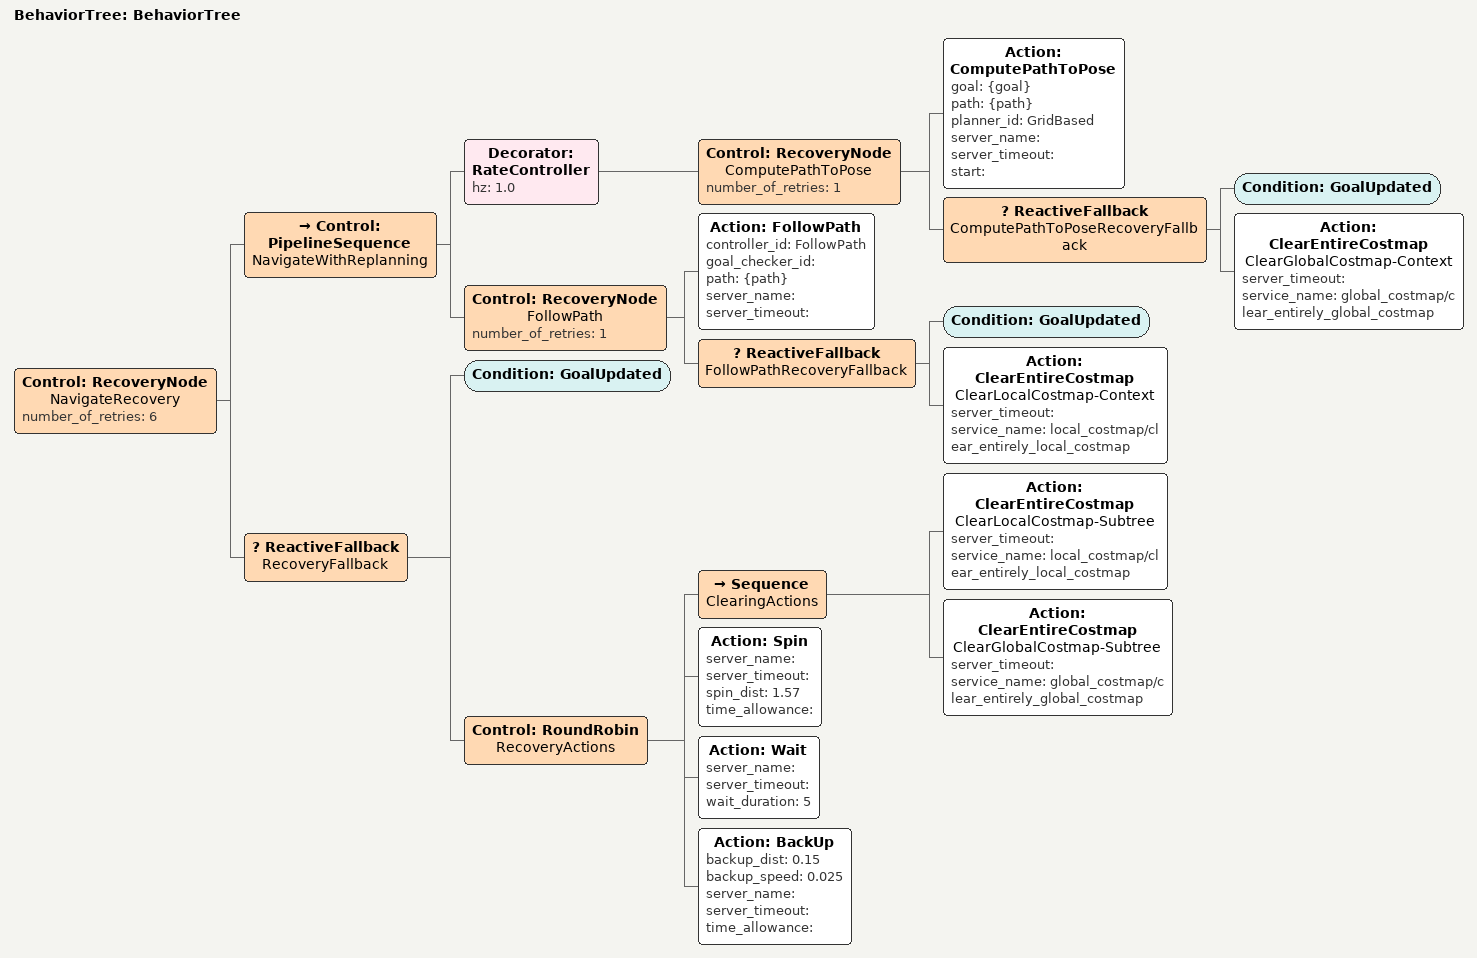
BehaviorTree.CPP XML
<?xml version="1.0"?>
<root main_tree_to_execute="BehaviorTree">
    <BehaviorTree ID="BehaviorTree">
        <Control ID="RecoveryNode" name="NavigateRecovery" number_of_retries="6">
            <Control ID="PipelineSequence" name="NavigateWithReplanning">
                <Decorator ID="RateController" hz="1.0">
                    <Control ID="RecoveryNode" name="ComputePathToPose" number_of_retries="1">
                        <Action ID="ComputePathToPose" goal="{goal}" path="{path}" planner_id="GridBased" server_name="" server_timeout="" start=""/>
                        <ReactiveFallback name="ComputePathToPoseRecoveryFallback">
                            <Condition ID="GoalUpdated"/>
                            <Action ID="ClearEntireCostmap" name="ClearGlobalCostmap-Context" server_timeout="" service_name="global_costmap/clear_entirely_global_costmap"/>
                        </ReactiveFallback>
                    </Control>
                </Decorator>
                <Control ID="RecoveryNode" name="FollowPath" number_of_retries="1">
                    <Action ID="FollowPath" controller_id="FollowPath" goal_checker_id="" path="{path}" server_name="" server_timeout=""/>
                    <ReactiveFallback name="FollowPathRecoveryFallback">
                        <Condition ID="GoalUpdated"/>
                        <Action ID="ClearEntireCostmap" name="ClearLocalCostmap-Context" server_timeout="" service_name="local_costmap/clear_entirely_local_costmap"/>
                    </ReactiveFallback>
                </Control>
            </Control>
            <ReactiveFallback name="RecoveryFallback">
                <Condition ID="GoalUpdated"/>
                <Control ID="RoundRobin" name="RecoveryActions">
                    <Sequence name="ClearingActions">
                        <Action ID="ClearEntireCostmap" name="ClearLocalCostmap-Subtree" server_timeout="" service_name="local_costmap/clear_entirely_local_costmap"/>
                        <Action ID="ClearEntireCostmap" name="ClearGlobalCostmap-Subtree" server_timeout="" service_name="global_costmap/clear_entirely_global_costmap"/>
                    </Sequence>
                    <Action ID="Spin" server_name="" server_timeout="" spin_dist="1.57" time_allowance=""/>
                    <Action ID="Wait" server_name="" server_timeout="" wait_duration="5"/>
                    <Action ID="BackUp" backup_dist="0.15" backup_speed="0.025" server_name="" server_timeout="" time_allowance=""/>
                </Control>
            </ReactiveFallback>
        </Control>
    </BehaviorTree>
</root>
